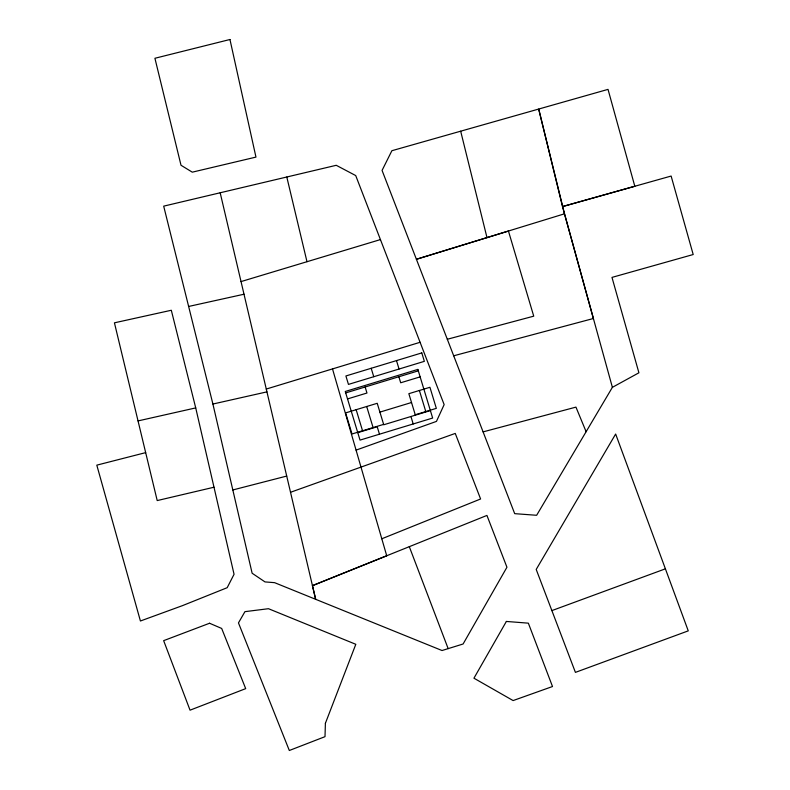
<?xml version="1.0" encoding="UTF-8"?>
<svg xmlns="http://www.w3.org/2000/svg" width="790" height="790" viewBox="0 0 790 790"><rect width="100%" height="100%" fill="white"/><g stroke="black" fill="none" stroke-linecap="round" stroke-linejoin="round"><path stroke-width="1.19" d="M612.388 387.337L536.637 515.287L514.695 513.658L382.064 170.413L391.889 150.712L608.024 89.379L634.814 186.272L562.51 206.585L612.388 387.337L638.913 372.791L611.983 277.399L693.195 254.528L671.125 176.052L562.51 206.585L538.711 109.079L564.485 213.814L593.389 318.508L453.717 355.786M381.807 538.78L480.597 498.984L455.257 433.424L290.503 492.288M220.183 192.8L315.664 599.324L312.445 585.657L486.936 515.426L506.943 567.24L463.098 643.998L442.035 650.525L274.594 582.664L264.996 581.914L252.129 573.234L212.905 404.036L163.688 206.15L336.244 165.298L355.717 175.568L444.148 404.608L436.455 421.396L356.073 450.122M312.445 585.657L386.735 555.785L332.501 368.91M551.884 610.601L665.397 568.83L688.258 630.864L575.416 672.379L536.203 569.442L615.647 434.036L665.397 568.83M564.485 213.814L416.389 259.288L508.444 231.045L533.734 316.168L447.328 339.256M266.269 389.055L420.092 342.297M345.694 392.906L418.305 370.846M347.521 398.93L366.965 393.025L365.138 387.001M420.142 376.87L400.698 382.775L398.861 376.751M379.911 412.113L411.531 402.505M383.634 424.378L352.014 433.977L345.605 412.903L377.225 403.295L383.752 424.763L430.382 410.593M415.254 414.77L436.337 408.361L429.928 387.278L408.845 393.687L415.372 415.155M357.771 432.653L377.215 426.748L379.476 434.204M241.019 281.586L380.434 239.587M483.105 431.883L575.95 407.117L586.121 431.705M232.823 489.958L286.711 476.074M145.666 452.631L96.805 465.152L140.422 620.999L182.51 605.624L227.184 587.691L234.057 574.29L195.722 407.907L171.311 310.263L114.431 322.824L157.21 500.574L214.011 487.223M138.043 420.912L195.722 407.907M212.905 404.036L266.931 391.87M188.543 306.481L244.021 294.226M409.299 546.66L448.157 648.63M419.391 390.487L425.79 411.56M396.491 360.596L399.059 369.029M410.938 416.498L413.2 423.954M371.191 368.288L373.759 376.721M366.688 406.495L373.087 427.578M356.152 409.694L362.551 430.777M460.679 131.199L486.986 237.602M286.8 177.019L306.984 261.707M325.401 723.265L325.006 736.665L289.318 750.5L238.462 622.895L244.94 611.658L268.472 608.705L355.806 644.304L325.401 723.265M506.37 621.444L473.941 678.195L513.115 700.572L552.506 686.52L528.352 623.162L506.37 621.444M209.557 623.251L163.649 640.65L190.044 710.18L245.69 688.633L221.674 628.445L209.557 623.251M421.791 352.913L345.901 375.971L348.459 384.404L424.349 361.346L421.791 352.913M417.871 369.414L345.26 391.475L360.033 440.109L432.653 418.048L417.871 369.414M229.959 39.5L154.919 58.272L181.009 165.258L192.286 172.171L255.96 157.101L229.959 39.5"/></g></svg>
